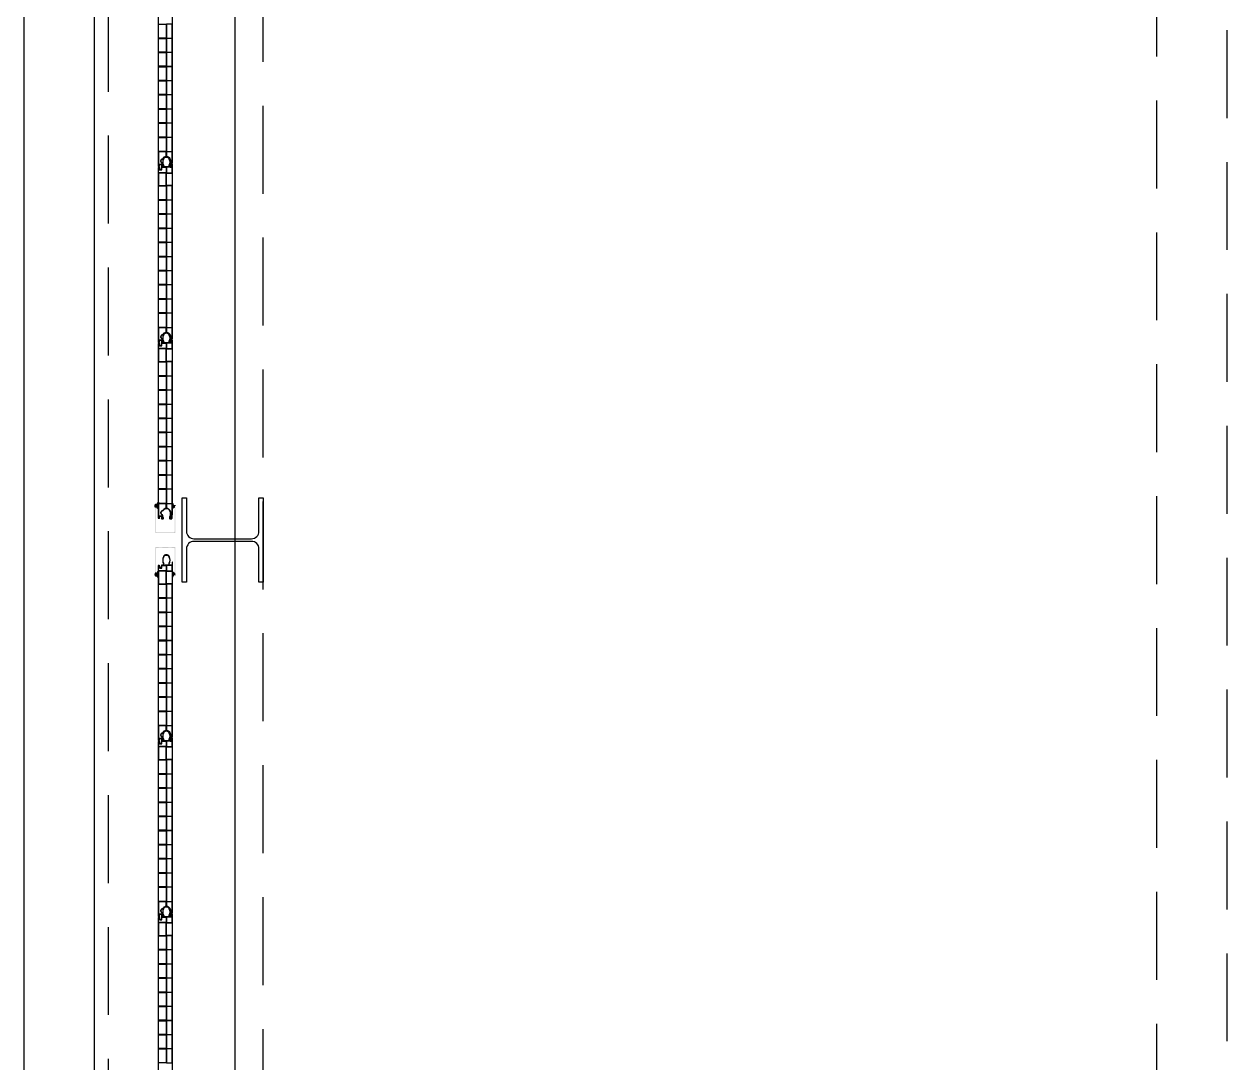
# Model space of a CAD drawing. Header units: millimetres. Extents: x -10134 to 185601, y -10232 to 93662.
# Drawn here: x 29584 to 33005, y 41524 to 44478 of the extents above; entities that cross this region are included whole.
import ezdxf

# ---------------------------------------------------------------- set-up
doc = ezdxf.new("R2010")
doc.units = ezdxf.units.MM
doc.header["$LTSCALE"] = 100
doc.linetypes.add('B0403', pattern=[3.75, 2.5, -1.25])
for name, color, linetype in [('A--L21', 8, 'Continuous'), ('A--L28', 8, 'Continuous'), ('A--L32', 8, 'Continuous'), ('AL$7A---_STRAMIEN', 1, 'Continuous')]:
    doc.layers.add(name, color=color, linetype=linetype)
pattern_1 = [(135, (30079.8289, 42792.54143), (0.3535534, 0.3535534), []), (45, (30079.8289, 42792.54143), (1.0606602, 0.3535534), [1.25, -0.75])]
pattern_2 = [(225, (30079.8289, 43228.6992), (0.3535534, -0.3535534), []), (315, (30079.8289, 43228.6992), (1.0606602, -0.3535534), [1.25, -0.75])]

msp = doc.modelspace()

# ---------------------------------------------------------------- hatches: boundary and pattern name
at = {"layer": 'A--L21'}
h = msp.add_hatch(dxfattribs=at)
h.set_pattern_fill('ANSI38', color=256, scale=4, angle=-180, style=0)
h.set_pattern_definition(pattern_2)
edge = h.paths.add_edge_path()
edge.add_arc((29963.9, 43111.7), 0.8, 78.2772, 180)
edge.add_line((29963.1, 43111.7), (29963.1, 43107.3))
edge.add_arc((29964.1, 43107.3), 1, 180, 238.7681)
edge.add_line((29963.6, 43106.4), (29964.7, 43101.8))
edge.add_arc((29964.1, 43099.9), 2, 0, 72.3036, ccw=False)
edge.add_arc((29965.6, 43099.9), 0.52, 184.1854, 357.8283, ccw=False)
edge.add_arc((29963.8, 43099.4), 1.37, 19.6033, 84.6041)
edge.add_arc((29972.6, 43108.7), 11.8, 179.5092, 222.3604, ccw=False)
edge.add_arc((29961, 43108.9), 0.202, 36.3393, 193.6675, ccw=False)
edge.add_line((29961.2, 43109), (29961.3, 43108.8))
edge.add_arc((29961.4, 43108.9), 0.2, 218.6428, 360)
edge.add_line((29961.6, 43108.9), (29961.6, 43110.7))
edge.add_arc((29961.4, 43110.7), 0.2, 360, 450)
edge.add_line((29961.4, 43110.9), (29959.7, 43110.9))
edge.add_arc((29959.5, 43109.8), 1.09, 80.8319, 201.3735)
edge.add_arc((29949.4, 43106.6), 9.57, -11.3116, 16.7707, ccw=False)
edge.add_arc((29958.5, 43104.8), 0.3, 270, 342.8423, ccw=False)
edge.add_line((29958.5, 43104.5), (29957.6, 43104.5))
edge.add_arc((29957.6, 43104.9), 0.4, 189.1527, 272.2165, ccw=False)
edge.add_line((29957.2, 43104.9), (29957, 43110.6))
edge.add_arc((29959, 43110.6), 2, 98.5926, 180.0148, ccw=False)
edge.add_line((29958.7, 43112.6), (29961.9, 43112.7))
edge.add_arc((29961.9, 43114.7), 2, 270.5128, 308.5841)
edge.add_line((29963.1, 43113.2), (29965.5, 43118.5))
edge.add_arc((29965.8, 43118.2), 0.4, -52.9707, 132.2959, ccw=False)
edge.add_line((29966, 43117.9), (29964.1, 43112.4))
h = msp.add_hatch(dxfattribs=at)
h.set_pattern_fill('ANSI33', color=256, scale=4, angle=-180, style=0)
h.set_pattern_definition([(225, (30079.8289, 43228.6992), (0.7071068, -0.7071068), []), (225, (30079.1218, 43228.6992), (0.7071068, -0.7071068), [0.5, -0.25])])
edge = h.paths.add_edge_path()
edge.add_arc((29977.1, 43030.8), 0.2, 224.9987, 270)
edge.add_line((29977.1, 43030.6), (29985.1, 43030.6))
edge.add_arc((29985.1, 43030.8), 0.2, 270, 314.9995)
edge.add_line((29985.3, 43030.7), (29985.4, 43030.8))
edge.add_arc((29985.5, 43030.6), 0.2, 45.0005, 134.9995, ccw=False)
edge.add_line((29985.7, 43030.8), (29985.8, 43030.7))
edge.add_arc((29985.9, 43030.8), 0.2, 225.0005, 270)
edge.add_line((29985.9, 43030.6), (29993.9, 43030.6))
edge.add_arc((29993.9, 43030.8), 0.2, 270, 315.0013)
edge.add_line((29994.1, 43030.7), (29994.5, 43031.1))
edge.add_arc((29994.6, 43030.9), 0.2, 90, 135.0013, ccw=False)
edge.add_line((29994.6, 43031.1), (30003.4, 43031.1))
edge.add_arc((30003.4, 43030.9), 0.2, 45.0005, 90, ccw=False)
edge.add_line((30003.6, 43031.1), (30004, 43030.7))
edge.add_arc((30004.1, 43030.8), 0.2, 225.0005, 270)
edge.add_line((30004.1, 43030.6), (30013.8, 43030.6))
edge.add_arc((30013.8, 43030.8), 0.2, 270, 360)
edge.add_line((30014, 43030.8), (30014, 43110.4))
edge.add_arc((30013.8, 43110.4), 0.2, 0, 90)
edge.add_line((30013.8, 43110.6), (30009.5, 43110.6))
edge.add_arc((30009.5, 43110.4), 0.2, 90, 180)
edge.add_line((30009.3, 43110.4), (30009.3, 43107.8))
edge.add_arc((30009.5, 43107.8), 0.2, 180, 270)
edge.add_line((30009.5, 43107.6), (30010.1, 43107.6))
edge.add_arc((30010.1, 43107.8), 0.2, 270, 360)
edge.add_line((30010.3, 43107.8), (30010.3, 43108.9))
edge.add_arc((30010.5, 43108.9), 0.2, 90, 180, ccw=False)
edge.add_line((30010.5, 43109.1), (30012.3, 43109.1))
edge.add_arc((30012.3, 43108.9), 0.2, 0, 90, ccw=False)
edge.add_line((30012.5, 43108.9), (30012.5, 43103.8))
edge.add_arc((30012.3, 43103.8), 0.2, -90, 0, ccw=False)
edge.add_line((30012.3, 43103.6), (30010.5, 43103.6))
edge.add_arc((30010.5, 43103.8), 0.2, 180, 270, ccw=False)
edge.add_line((30010.3, 43103.8), (30010.3, 43104.9))
edge.add_arc((30010.1, 43104.9), 0.2, 0, 90)
edge.add_line((30010.1, 43105.1), (30009.5, 43105.1))
edge.add_arc((30009.5, 43104.9), 0.2, 90, 180)
edge.add_line((30009.3, 43104.9), (30009.3, 43100.8))
edge.add_arc((30009.5, 43100.8), 0.2, 180, 270)
edge.add_line((30009.5, 43100.6), (30010.1, 43100.6))
edge.add_arc((30010.1, 43100.8), 0.2, 270, 360)
edge.add_line((30010.3, 43100.8), (30010.3, 43101.9))
edge.add_arc((30010.5, 43101.9), 0.2, 90, 180, ccw=False)
edge.add_line((30010.5, 43102.1), (30011.8, 43102.1))
edge.add_arc((30011.8, 43101.9), 0.2, 0, 90, ccw=False)
edge.add_line((30012, 43101.9), (30012, 43034.5))
edge.add_arc((30011.8, 43034.5), 0.2, -45.0004, 0, ccw=False)
edge.add_line((30012, 43034.4), (30010.3, 43032.7))
edge.add_arc((30010.1, 43032.8), 0.2, 270, 314.9996, ccw=False)
edge.add_line((30010.1, 43032.6), (29960.9, 43032.6))
edge.add_arc((29960.9, 43032.8), 0.2, 225, 270, ccw=False)
edge.add_line((29960.8, 43032.7), (29959.1, 43034.4))
edge.add_arc((29959.2, 43034.5), 0.2, 180, 225, ccw=False)
edge.add_line((29959, 43034.5), (29959, 43101.9))
edge.add_arc((29959.2, 43101.9), 0.2, 90, 180, ccw=False)
edge.add_line((29959.2, 43102.1), (29960.3, 43102.1))
edge.add_arc((29960.3, 43101.9), 0.2, 0, 90, ccw=False)
edge.add_line((29960.5, 43101.9), (29960.5, 43100.8))
edge.add_arc((29960.7, 43100.8), 0.2, 180, 270)
edge.add_line((29960.7, 43100.6), (29961.3, 43100.6))
edge.add_arc((29961.3, 43100.8), 0.2, 270, 360)
edge.add_line((29961.5, 43100.8), (29961.5, 43103.4))
edge.add_arc((29961.3, 43103.4), 0.2, 360, 450)
edge.add_line((29961.3, 43103.6), (29960.7, 43103.6))
edge.add_arc((29960.7, 43103.8), 0.2, 180, 270, ccw=False)
edge.add_line((29960.5, 43103.8), (29960.5, 43109.4))
edge.add_arc((29960.7, 43109.4), 0.2, 39.4134, 179.9932, ccw=False)
edge.add_line((29960.9, 43109.5), (29961.2, 43109.2))
edge.add_arc((29961.3, 43109.3), 0.2, 219.4189, 359.9988)
edge.add_line((29961.5, 43109.3), (29961.5, 43110.4))
edge.add_arc((29961.3, 43110.4), 0.2, 360, 450)
edge.add_line((29961.3, 43110.6), (29959.2, 43110.6))
edge.add_arc((29959.2, 43110.4), 0.2, 90, 180)
edge.add_line((29959, 43110.4), (29959, 43103.8))
edge.add_arc((29958.8, 43103.8), 0.2, -90, 0, ccw=False)
edge.add_line((29958.8, 43103.6), (29957.2, 43103.6))
edge.add_arc((29957.2, 43103.4), 0.2, 90, 180)
edge.add_line((29957, 43103.4), (29957, 43030.8))
edge.add_arc((29957.2, 43030.8), 0.2, 180, 270)
edge.add_line((29957.2, 43030.6), (29966.9, 43030.6))
edge.add_arc((29966.9, 43030.8), 0.2, 270, 314.9997)
edge.add_line((29967.1, 43030.7), (29967.5, 43031.1))
edge.add_arc((29967.6, 43030.9), 0.2, 90, 134.9997, ccw=False)
edge.add_line((29967.6, 43031.1), (29976.4, 43031.1))
edge.add_arc((29976.4, 43030.9), 0.2, 44.9987, 90, ccw=False)
edge.add_line((29976.6, 43031.1), (29977, 43030.7))
h = msp.add_hatch(dxfattribs=at)
h.set_pattern_fill('ANSI38', color=256, scale=4, angle=-180, style=0)
h.set_pattern_definition(pattern_2)
edge = h.paths.add_edge_path(flags=16)
edge.add_line((30009.6, 43105.8), (30010.8, 43105.8))
edge.add_arc((30010.8, 43106.4), 0.6, 270, 450)
edge.add_line((30010.8, 43107), (30009.6, 43107))
edge.add_arc((30009.6, 43106.4), 0.6, 90, 270)
edge = h.paths.add_edge_path()
edge.add_arc((30006.5, 43102.9), 0.2, 127.3189, 242.7921)
edge.add_line((30006.4, 43102.7), (30007.5, 43102.1))
edge.add_line((30007.5, 43102.1), (30009.3, 43102.1))
edge.add_line((30009.3, 43102.1), (30009.3, 43104.5))
edge.add_arc((30009.3, 43104.8), 0.3, 90, 270, ccw=False)
edge.add_line((30009.3, 43105.1), (30010.8, 43105.1))
edge.add_arc((30010.8, 43104.9), 0.2, 31.4642, 90, ccw=False)
edge.add_line((30010.9, 43105), (30011, 43104.6))
edge.add_arc((30011.2, 43104.7), 0.2, 201.5835, 321.0916)
edge.add_line((30011.4, 43104.6), (30012, 43105.8))
edge.add_arc((30011.2, 43106.4), 1, 322.1616, 360)
edge.add_arc((30011.2, 43106.4), 1, 360, 397.8384)
edge.add_line((30012, 43107), (30011.4, 43108.1))
edge.add_arc((30011.2, 43108), 0.2, 38.9084, 158.4165)
edge.add_line((30011, 43108.1), (30010.9, 43107.7))
edge.add_arc((30010.8, 43107.8), 0.2, 270, 328.5358, ccw=False)
edge.add_line((30010.8, 43107.6), (30009.3, 43107.6))
edge.add_arc((30009.3, 43107.9), 0.3, 90, 270, ccw=False)
edge.add_line((30009.3, 43108.2), (30009.3, 43110.4))
edge.add_line((30009.3, 43110.4), (30006.6, 43115.6))
edge.add_arc((30006.4, 43115.2), 0.4, 54.1972, 228.9369)
edge.add_line((30006.1, 43114.9), (30006.8, 43110.3))
edge.add_arc((30005.9, 43109.3), 1.4, -47.8227, 46.3742, ccw=False)
edge.add_line((30006.8, 43108.2), (30006, 43107.3))
edge.add_arc((30006.2, 43107.1), 0.3, 135.9726, 293.0149)
edge.add_line((30006.4, 43106.8), (30007.1, 43107.6))
edge.add_arc((30007.3, 43107.4), 0.2, 0, 130.9955, ccw=False)
edge.add_line((30007.5, 43107.4), (30007.5, 43106.2))
edge.add_arc((30007.3, 43106.2), 0.2, -57.3588, 0, ccw=False)
edge.add_line((30007.4, 43106), (30006.4, 43105.3))
edge.add_arc((30006.5, 43105.1), 0.2, 126.2403, 233.0537)
edge.add_line((30006.4, 43105), (30007.4, 43104.2))
edge.add_arc((30007.3, 43104), 0.2, -66.8939, 66.8939, ccw=False)
edge.add_line((30007.4, 43103.8), (30006.4, 43103.1))
h = msp.add_hatch(dxfattribs=at)
h.set_pattern_fill('ANSI33', color=256, scale=4, angle=-90, style=0)
h.set_pattern_definition([(135, (30079.8289, 42792.5414), (0.7071068, 0.7071068), []), (135, (30079.1218, 42792.5414), (0.7071068, 0.7071068), [0.5, -0.25])])
edge = h.paths.add_edge_path()
edge.add_arc((29977.1, 42990.4), 0.2, 90, 135.0013, ccw=False)
edge.add_line((29977.1, 42990.6), (29985.1, 42990.6))
edge.add_arc((29985.1, 42990.4), 0.2, 45.0005, 90, ccw=False)
edge.add_line((29985.3, 42990.6), (29985.4, 42990.5))
edge.add_arc((29985.5, 42990.6), 0.2, 225.0005, 314.9995)
edge.add_line((29985.7, 42990.5), (29985.8, 42990.6))
edge.add_arc((29985.9, 42990.4), 0.2, 90, 134.9995, ccw=False)
edge.add_line((29985.9, 42990.6), (29993.9, 42990.6))
edge.add_arc((29993.9, 42990.4), 0.2, 44.9987, 90, ccw=False)
edge.add_line((29994.1, 42990.6), (29994.5, 42990.2))
edge.add_arc((29994.6, 42990.3), 0.2, 224.9987, 270)
edge.add_line((29994.6, 42990.1), (30003.4, 42990.1))
edge.add_arc((30003.4, 42990.3), 0.2, 270, 314.9995)
edge.add_line((30003.6, 42990.2), (30004, 42990.6))
edge.add_arc((30004.1, 42990.4), 0.2, 90, 134.9995, ccw=False)
edge.add_line((30004.1, 42990.6), (30013.8, 42990.6))
edge.add_arc((30013.8, 42990.4), 0.2, 0, 90, ccw=False)
edge.add_line((30014, 42990.4), (30014, 42910.8))
edge.add_arc((30013.8, 42910.8), 0.2, -90, 0, ccw=False)
edge.add_line((30013.8, 42910.6), (30009.5, 42910.6))
edge.add_arc((30009.5, 42910.8), 0.2, 180, 270, ccw=False)
edge.add_line((30009.3, 42910.8), (30009.3, 42913.4))
edge.add_arc((30009.5, 42913.4), 0.2, 90, 180, ccw=False)
edge.add_line((30009.5, 42913.6), (30010.1, 42913.6))
edge.add_arc((30010.1, 42913.4), 0.2, 0, 90, ccw=False)
edge.add_line((30010.3, 42913.4), (30010.3, 42912.3))
edge.add_arc((30010.5, 42912.3), 0.2, 180, 270)
edge.add_line((30010.5, 42912.1), (30012.3, 42912.1))
edge.add_arc((30012.3, 42912.3), 0.2, 270, 360)
edge.add_line((30012.5, 42912.3), (30012.5, 42917.4))
edge.add_arc((30012.3, 42917.4), 0.2, 0, 90)
edge.add_line((30012.3, 42917.6), (30010.5, 42917.6))
edge.add_arc((30010.5, 42917.4), 0.2, 90, 180)
edge.add_line((30010.3, 42917.4), (30010.3, 42916.3))
edge.add_arc((30010.1, 42916.3), 0.2, -90, 0, ccw=False)
edge.add_line((30010.1, 42916.1), (30009.5, 42916.1))
edge.add_arc((30009.5, 42916.3), 0.2, 180, 270, ccw=False)
edge.add_line((30009.3, 42916.3), (30009.3, 42920.4))
edge.add_arc((30009.5, 42920.4), 0.2, 90, 180, ccw=False)
edge.add_line((30009.5, 42920.6), (30010.1, 42920.6))
edge.add_arc((30010.1, 42920.4), 0.2, 0, 90, ccw=False)
edge.add_line((30010.3, 42920.4), (30010.3, 42919.3))
edge.add_arc((30010.5, 42919.3), 0.2, 180, 270)
edge.add_line((30010.5, 42919.1), (30011.8, 42919.1))
edge.add_arc((30011.8, 42919.3), 0.2, 270, 360)
edge.add_line((30012, 42919.3), (30012, 42986.7))
edge.add_arc((30011.8, 42986.7), 0.2, 0, 45.0004)
edge.add_line((30012, 42986.9), (30010.3, 42988.6))
edge.add_arc((30010.1, 42988.4), 0.2, 45.0004, 90)
edge.add_line((30010.1, 42988.6), (29960.9, 42988.6))
edge.add_arc((29960.9, 42988.4), 0.2, 90, 135)
edge.add_line((29960.8, 42988.6), (29959.1, 42986.9))
edge.add_arc((29959.2, 42986.7), 0.2, 135, 180)
edge.add_line((29959, 42986.7), (29959, 42919.3))
edge.add_arc((29959.2, 42919.3), 0.2, 180, 270)
edge.add_line((29959.2, 42919.1), (29960.3, 42919.1))
edge.add_arc((29960.3, 42919.3), 0.2, 270, 360)
edge.add_line((29960.5, 42919.3), (29960.5, 42920.4))
edge.add_arc((29960.7, 42920.4), 0.2, 90, 180, ccw=False)
edge.add_line((29960.7, 42920.6), (29961.3, 42920.6))
edge.add_arc((29961.3, 42920.4), 0.2, 0, 90, ccw=False)
edge.add_line((29961.5, 42920.4), (29961.5, 42917.8))
edge.add_arc((29961.3, 42917.8), 0.2, -90, 0, ccw=False)
edge.add_line((29961.3, 42917.6), (29960.7, 42917.6))
edge.add_arc((29960.7, 42917.4), 0.2, 90, 180)
edge.add_line((29960.5, 42917.4), (29960.5, 42911.8))
edge.add_arc((29960.7, 42911.8), 0.2, 180.0068, 320.5866)
edge.add_line((29960.9, 42911.7), (29961.2, 42912))
edge.add_arc((29961.3, 42911.9), 0.2, 0.0012, 140.5811, ccw=False)
edge.add_line((29961.5, 42911.9), (29961.5, 42910.8))
edge.add_arc((29961.3, 42910.8), 0.2, -90, 0, ccw=False)
edge.add_line((29961.3, 42910.6), (29959.2, 42910.6))
edge.add_arc((29959.2, 42910.8), 0.2, 180, 270, ccw=False)
edge.add_line((29959, 42910.8), (29959, 42917.4))
edge.add_arc((29958.8, 42917.4), 0.2, 0, 90)
edge.add_line((29958.8, 42917.6), (29957.2, 42917.6))
edge.add_arc((29957.2, 42917.8), 0.2, 180, 270, ccw=False)
edge.add_line((29957, 42917.8), (29957, 42990.4))
edge.add_arc((29957.2, 42990.4), 0.2, 90, 180, ccw=False)
edge.add_line((29957.2, 42990.6), (29966.9, 42990.6))
edge.add_arc((29966.9, 42990.4), 0.2, 45.0003, 90, ccw=False)
edge.add_line((29967.1, 42990.6), (29967.5, 42990.2))
edge.add_arc((29967.6, 42990.3), 0.2, 225.0003, 270)
edge.add_line((29967.6, 42990.1), (29976.4, 42990.1))
edge.add_arc((29976.4, 42990.3), 0.2, 270, 315.0013)
edge.add_line((29976.6, 42990.2), (29977, 42990.6))
h = msp.add_hatch(dxfattribs=at)
h.set_pattern_fill('ANSI38', color=256, scale=4, angle=-90, style=0)
h.set_pattern_definition(pattern_1)
edge = h.paths.add_edge_path()
edge.add_arc((29963.9, 42909.6), 0.8, 180, 281.7228, ccw=False)
edge.add_line((29963.1, 42909.6), (29963.1, 42914))
edge.add_arc((29964.1, 42914), 1, 121.2319, 180, ccw=False)
edge.add_line((29963.6, 42914.8), (29964.7, 42919.5))
edge.add_arc((29964.1, 42921.4), 2, 287.6964, 360)
edge.add_arc((29965.6, 42921.4), 0.52, 2.1717, 175.8146)
edge.add_arc((29963.8, 42921.9), 1.37, 275.3959, 340.3967, ccw=False)
edge.add_arc((29972.6, 42912.5), 11.8, 137.6396, 180.4908)
edge.add_arc((29961, 42912.4), 0.202, 166.3325, 323.6607)
edge.add_line((29961.2, 42912.2), (29961.3, 42912.4))
edge.add_arc((29961.4, 42912.3), 0.2, 0, 141.3572, ccw=False)
edge.add_line((29961.6, 42912.3), (29961.6, 42910.6))
edge.add_arc((29961.4, 42910.6), 0.2, -90, 0, ccw=False)
edge.add_line((29961.4, 42910.4), (29959.7, 42910.4))
edge.add_arc((29959.5, 42911.4), 1.09, 158.6265, 279.1681, ccw=False)
edge.add_arc((29949.4, 42914.6), 9.57, 343.2293, 371.3116)
edge.add_arc((29958.5, 42916.4), 0.3, 17.1577, 90)
edge.add_line((29958.5, 42916.7), (29957.6, 42916.7))
edge.add_arc((29957.6, 42916.3), 0.4, 87.7835, 170.8473)
edge.add_line((29957.2, 42916.4), (29957, 42910.6))
edge.add_arc((29959, 42910.6), 2, 179.9852, 261.4074)
edge.add_line((29958.7, 42908.7), (29961.9, 42908.5))
edge.add_arc((29961.9, 42906.5), 2, 51.4159, 89.4872, ccw=False)
edge.add_line((29963.1, 42908.1), (29965.5, 42902.7))
edge.add_arc((29965.8, 42903), 0.4, 227.7041, 412.9707)
edge.add_line((29966, 42903.3), (29964.1, 42908.8))
h = msp.add_hatch(dxfattribs=at)
h.set_pattern_fill('ANSI38', color=256, scale=4, angle=-90, style=0)
h.set_pattern_definition(pattern_1)
edge = h.paths.add_edge_path(flags=16)
edge.add_line((30009.6, 42915.5), (30010.8, 42915.5))
edge.add_arc((30010.8, 42914.9), 0.6, -90, 90, ccw=False)
edge.add_line((30010.8, 42914.3), (30009.6, 42914.3))
edge.add_arc((30009.6, 42914.9), 0.6, 90, 270, ccw=False)
edge = h.paths.add_edge_path()
edge.add_arc((30006.5, 42918.3), 0.2, 117.2079, 232.6811, ccw=False)
edge.add_line((30006.4, 42918.5), (30007.5, 42919.1))
edge.add_line((30007.5, 42919.1), (30009.3, 42919.1))
edge.add_line((30009.3, 42919.1), (30009.3, 42916.7))
edge.add_arc((30009.3, 42916.4), 0.3, 90, 270)
edge.add_line((30009.3, 42916.1), (30010.8, 42916.1))
edge.add_arc((30010.8, 42916.3), 0.2, 270, 328.5358)
edge.add_line((30010.9, 42916.2), (30011, 42916.6))
edge.add_arc((30011.2, 42916.5), 0.2, 38.9084, 158.4165, ccw=False)
edge.add_line((30011.4, 42916.6), (30012, 42915.5))
edge.add_arc((30011.2, 42914.9), 1, 0, 37.8384, ccw=False)
edge.add_arc((30011.2, 42914.9), 1, -37.8384, 0, ccw=False)
edge.add_line((30012, 42914.3), (30011.4, 42913.1))
edge.add_arc((30011.2, 42913.2), 0.2, 201.5835, 321.0916, ccw=False)
edge.add_line((30011, 42913.1), (30010.9, 42913.5))
edge.add_arc((30010.8, 42913.4), 0.2, 31.4642, 90)
edge.add_line((30010.8, 42913.6), (30009.3, 42913.6))
edge.add_arc((30009.3, 42913.3), 0.3, 90, 270)
edge.add_line((30009.3, 42913), (30009.3, 42910.8))
edge.add_line((30009.3, 42910.8), (30006.6, 42905.7))
edge.add_arc((30006.4, 42906), 0.4, 131.0631, 305.8028, ccw=False)
edge.add_line((30006.1, 42906.3), (30006.8, 42911))
edge.add_arc((30005.9, 42912), 1.4, 313.6258, 407.8227)
edge.add_line((30006.8, 42913), (30006, 42914))
edge.add_arc((30006.2, 42914.2), 0.3, 66.9851, 224.0274, ccw=False)
edge.add_line((30006.4, 42914.5), (30007.1, 42913.7))
edge.add_arc((30007.3, 42913.8), 0.2, 229.0045, 360)
edge.add_line((30007.5, 42913.8), (30007.5, 42915))
edge.add_arc((30007.3, 42915), 0.2, 360, 417.3588)
edge.add_line((30007.4, 42915.2), (30006.4, 42916))
edge.add_arc((30006.5, 42916.1), 0.2, 126.9463, 233.7597, ccw=False)
edge.add_line((30006.4, 42916.3), (30007.4, 42917))
edge.add_arc((30007.3, 42917.2), 0.2, 293.1061, 426.8939)
edge.add_line((30007.4, 42917.4), (30006.4, 42918.2))

# ---------------------------------------------------------------- linework, layer by layer
at = {"layer": 'A--L21', "linetype": 'B0403'}
for p, q in [((29824, 17660.6), (29824, 88370.6)), ((30264, 18120.6), (30264, 45510.6))]:
    msp.add_line(p, q, dxfattribs=at)
at = {"layer": 'A--L21'}
for p, q in [((29784, 27810.6), (29784, 78210.6)), ((29584, 28010.6), (29584, 78010.6)), ((30014, 43110.3), (30014, 43109.1)), ((30014, 42910.9), (30014, 42912.1))]:
    msp.add_line(p, q, dxfattribs=at)
for points in [[(29977.7, 44082.7, -0.786352), (29979.8, 44094.6, 0.289246), (29980, 44094.7, -0.649582), (29997.3, 44095.5, -0.228645), (29997.8, 44075.9, 0.241202), (29998, 44072.3, 0.267949), (29999.7, 44071.3), (30003.2, 44071.3, 0.414214), (30004.8, 44072.8), (30004.8, 44082.5), (30006, 44082.5), (30006, 44579.7)], [(29965.3, 44570), (29965.3, 44072.8), (29968.2, 44072.8, 0.615588), (29969.5, 44075.2, -0.001528), (29968.6, 44076.4, -0.603288), (29969.6, 44078.7), (29974.7, 44078.7, -0.414214), (29974.9, 44078.5), (29974.9, 44071.5, 0.414214), (29975.1, 44071.3), (29978.9, 44071.3, 0.230022), (29980.3, 44072.1, 0.182419), (29980.4, 44073.4, -0.086574), (29977.9, 44082.6)], [(29977.7, 43582.7, -0.786352), (29979.8, 43594.6, 0.289246), (29980, 43594.7, -0.649582), (29997.3, 43595.5, -0.228645), (29997.8, 43575.9, 0.241202), (29998, 43572.3, 0.267949), (29999.7, 43571.3), (30003.2, 43571.3, 0.414214), (30004.8, 43572.8), (30004.8, 43582.5), (30006, 43582.5), (30006, 44079.7), (30005, 44079.7), (30005, 44071.6), (29998.7, 44071.6, -0.614899), (29996.9, 44075.1, 0.235201), (29997.2, 44095.4, 0.299118), (29988.8, 44100.8, 0.299118), (29980.5, 44095.4, 0.235201), (29980.7, 44075.1, -0.614899), (29978.9, 44071.6), (29974.9, 44071.6), (29974.9, 44064.2), (29969.7, 44064.2, -0.538226), (29968.4, 44066.3, -0.051879), (29969.6, 44067.5, 0.668905), (29968.4, 44070), (29965.3, 44070), (29965.3, 43572.8), (29968.2, 43572.8, 0.615588), (29969.5, 43575.2, -0.001528), (29968.6, 43576.4, -0.603288), (29969.6, 43578.7), (29974.7, 43578.7, -0.414214), (29974.9, 43578.5), (29974.9, 43571.5, 0.414214), (29975.1, 43571.3), (29978.9, 43571.3, 0.230022), (29980.3, 43572.1, 0.182419), (29980.4, 43573.4, -0.086574), (29977.9, 43582.6)], [(29981.5, 44095, -0.299118), (29988.8, 44099.8, -0.299118), (29996.2, 44095, -0.232962), (29996.1, 44075.7, 0.291468), (29995.9, 44072.2, -0.569521), (29995.5, 44071.6), (29982.2, 44071.6, -0.569521), (29981.8, 44072.2, 0.280699), (29981.6, 44075.6, -0.235201), (29981.4, 44094.9, -0.235201)], [(29998.2, 44095.9, -0.228645), (29998.8, 44075.5, 0.106177), (29998.5, 44074.3, 0.414214), (30000.4, 44072.3), (30002.2, 44072.3, 0.414214), (30003.8, 44073.9), (30003.8, 44083.5), (30005, 44083.5), (30005, 44088.6), (30005, 44114.3), (29989, 44114.3), (29989, 44101.8, -0.279737), (29998.2, 44095.9)], [(29977.7, 43082.5, -0.786352), (29979.8, 43094.4, 0.289246), (29980, 43094.5, -0.649582), (29997.3, 43095.2, -0.228645), (29997.8, 43075.6, 0.241202), (29998, 43072, 0.267949), (29999.7, 43071.1), (30003.2, 43071.1, 0.414214), (30004.8, 43072.6), (30004.8, 43082.3), (30006, 43082.3), (30006, 43579.5), (30005, 43579.5), (30005, 43571.3), (29998.7, 43571.3, -0.614899), (29996.9, 43574.9, 0.235201), (29997.2, 43595.1, 0.299118), (29988.8, 43600.6, 0.299118), (29980.5, 43595.1, 0.235201), (29980.7, 43574.9, -0.614899), (29978.9, 43571.3), (29974.9, 43571.3), (29974.9, 43563.9), (29969.7, 43563.9, -0.538226), (29968.4, 43566.1, -0.051879), (29969.6, 43567.3, 0.668905), (29968.4, 43569.8), (29965.3, 43569.8), (29965.3, 43072.6), (29968.2, 43072.6, 0.615588), (29969.5, 43075, -0.001528), (29968.6, 43076.1, -0.603288), (29969.6, 43078.4), (29974.7, 43078.4, -0.414214), (29974.9, 43078.2), (29974.9, 43071.3, 0.414214), (29975.1, 43071.1), (29978.9, 43071.1, 0.230022), (29980.3, 43071.8, 0.182419), (29980.4, 43073.2, -0.086574), (29977.9, 43082.3)], [(29981.5, 43594.7, -0.299118), (29988.8, 43599.6, -0.299118), (29996.2, 43594.7, -0.232962), (29996.1, 43575.5, 0.291468), (29995.9, 43572, -0.569521), (29995.5, 43571.3), (29982.2, 43571.3, -0.569521), (29981.8, 43572, 0.280699), (29981.6, 43575.3, -0.235201), (29981.4, 43594.7, -0.235201)], [(29998.2, 43595.9, -0.228645), (29998.8, 43575.5, 0.106177), (29998.5, 43574.3, 0.414214), (30000.4, 43572.3), (30002.2, 43572.3, 0.414214), (30003.8, 43573.9), (30003.8, 43583.5), (30005, 43583.5), (30005, 43588.6), (30005, 43614.3), (29989, 43614.3), (29989, 43601.8, -0.279737), (29998.2, 43595.9)], [(29998.2, 43095.7, -0.228645), (29998.8, 43075.2, 0.106177), (29998.5, 43074, 0.414214), (30000.4, 43072.1), (30002.2, 43072.1, 0.414214), (30003.8, 43073.6), (30003.8, 43083.3), (30005, 43083.3), (30005, 43088.4), (30005, 43114), (29989, 43114), (29989, 43101.5, -0.279737), (29998.2, 43095.7)], [(29977.7, 42450.8, -0.786352), (29979.8, 42462.7, 0.289246), (29980, 42462.8, -0.649582), (29997.3, 42463.6, -0.228645), (29997.8, 42444, 0.241202), (29998, 42440.4, 0.267949), (29999.7, 42439.4), (30003.2, 42439.4, 0.414214), (30004.8, 42440.9), (30004.8, 42450.6), (30006, 42450.6), (30006, 42947.8), (30005, 42947.8), (30005, 42939.7), (29998.7, 42939.7, -0.614899), (29996.9, 42943.2, 0.235201), (29997.2, 42963.5, 0.299118), (29988.8, 42968.9, 0.299118), (29980.5, 42963.5, 0.235201), (29980.7, 42943.2, -0.614899), (29978.9, 42939.7), (29974.9, 42939.7), (29974.9, 42932.3), (29969.7, 42932.3, -0.538226), (29968.4, 42934.4, -0.051879), (29969.6, 42935.6, 0.668905), (29968.4, 42938.1), (29965.3, 42938.1), (29965.3, 42440.9), (29968.2, 42440.9, 0.615588), (29969.5, 42443.3, -0.001528), (29968.6, 42444.5, -0.603288), (29969.6, 42446.8), (29974.7, 42446.8, -0.414214), (29974.9, 42446.6), (29974.9, 42439.6, 0.414214), (29975.1, 42439.4), (29978.9, 42439.4, 0.230022), (29980.3, 42440.2, 0.182419), (29980.4, 42441.5, -0.086574), (29977.9, 42450.7)], [(29981.5, 42963.1, -0.299118), (29988.8, 42967.9, -0.299118), (29996.2, 42963.1, -0.232962), (29996.1, 42943.8, 0.291468), (29995.9, 42940.3, -0.569521), (29995.5, 42939.7), (29982.2, 42939.7, -0.569521), (29981.8, 42940.3, 0.280699), (29981.6, 42943.7, -0.235201), (29981.4, 42963, -0.235201)], [(29977.7, 41950.8, -0.786352), (29979.8, 41962.7, 0.289246), (29980, 41962.8, -0.649582), (29997.3, 41963.6, -0.228645), (29997.8, 41944, 0.241202), (29998, 41940.4, 0.267949), (29999.7, 41939.4), (30003.2, 41939.4, 0.414214), (30004.8, 41940.9), (30004.8, 41950.6), (30006, 41950.6), (30006, 42447.8), (30005, 42447.8), (30005, 42439.7), (29998.7, 42439.7, -0.614899), (29996.9, 42443.2, 0.235201), (29997.2, 42463.5, 0.299118), (29988.8, 42468.9, 0.299118), (29980.5, 42463.5, 0.235201), (29980.7, 42443.2, -0.614899), (29978.9, 42439.7), (29974.9, 42439.7), (29974.9, 42432.3), (29969.7, 42432.3, -0.538226), (29968.4, 42434.4, -0.051879), (29969.6, 42435.6, 0.668905), (29968.4, 42438.1), (29965.3, 42438.1), (29965.3, 41940.9), (29968.2, 41940.9, 0.615588), (29969.5, 41943.3, -0.001528), (29968.6, 41944.5, -0.603288), (29969.6, 41946.8), (29974.7, 41946.8, -0.414214), (29974.9, 41946.6), (29974.9, 41939.6, 0.414214), (29975.1, 41939.4), (29978.9, 41939.4, 0.230022), (29980.3, 41940.2, 0.182419), (29980.4, 41941.5, -0.086574), (29977.9, 41950.7)], [(29981.5, 42463.1, -0.299118), (29988.8, 42467.9, -0.299118), (29996.2, 42463.1, -0.232962), (29996.1, 42443.8, 0.291468), (29995.9, 42440.3, -0.569521), (29995.5, 42439.7), (29982.2, 42439.7, -0.569521), (29981.8, 42440.3, 0.280699), (29981.6, 42443.7, -0.235201), (29981.4, 42463, -0.235201)], [(29998.2, 42464, -0.228645), (29998.8, 42443.6, 0.106177), (29998.5, 42442.4, 0.414214), (30000.4, 42440.4), (30002.2, 42440.4, 0.414214), (30003.8, 42442), (30003.8, 42451.6), (30005, 42451.6), (30005, 42456.7), (30005, 42482.4), (29989, 42482.4), (29989, 42469.9, -0.279737), (29998.2, 42464)], [(29998.2, 41964, -0.228645), (29998.8, 41943.6, 0.106177), (29998.5, 41942.4, 0.414214), (30000.4, 41940.4), (30002.2, 41940.4, 0.414214), (30003.8, 41942), (30003.8, 41951.6), (30005, 41951.6), (30005, 41956.7), (30005, 41982.4), (29989, 41982.4), (29989, 41969.9, -0.279737), (29998.2, 41964)], [(30006, 41450.6), (30006, 41947.8), (30005, 41947.8), (30005, 41939.7), (29998.7, 41939.7, -0.614899), (29996.9, 41943.2, 0.235201), (29997.2, 41963.5, 0.299118), (29988.8, 41968.9, 0.299118), (29980.5, 41963.5, 0.235201), (29980.7, 41943.2, -0.614899), (29978.9, 41939.7), (29974.9, 41939.7), (29974.9, 41932.3), (29969.7, 41932.3, -0.538226), (29968.4, 41934.4, -0.051879), (29969.6, 41935.6, 0.668905), (29968.4, 41938.1), (29965.3, 41938.1), (29965.3, 41440.9)], [(29981.5, 41963.1, -0.299118), (29988.8, 41967.9, -0.299118), (29996.2, 41963.1, -0.232962), (29996.1, 41943.8, 0.291468), (29995.9, 41940.3, -0.569521), (29995.5, 41939.7), (29982.2, 41939.7, -0.569521), (29981.8, 41940.3, 0.280699), (29981.6, 41943.7, -0.235201), (29981.4, 41963, -0.235201)]]:
    msp.add_lwpolyline(points, format="xyb", dxfattribs=at)
for points in [[(29988.4, 44438.1), (29966.3, 44438.1), (29966.3, 44477.3), (29988.4, 44477.3)], [(30005, 44477.3), (29989, 44477.3), (29989, 44438.1), (30005, 44438.1)], [(29988.4, 44397.9), (29966.3, 44397.9), (29966.3, 44437.1), (29988.4, 44437.1)], [(30005, 44437.1), (29989, 44437.1), (29989, 44397.9), (30005, 44397.9)], [(29988.4, 44357.7), (29966.3, 44357.7), (29966.3, 44396.9), (29988.4, 44396.9)], [(30005, 44396.9), (29989, 44396.9), (29989, 44357.7), (30005, 44357.7)], [(29988.4, 44317.4), (29966.3, 44317.4), (29966.3, 44356.6), (29988.4, 44356.6)], [(30005, 44356.6), (29989, 44356.6), (29989, 44317.4), (30005, 44317.4)], [(29988.4, 44277.2), (29966.3, 44277.2), (29966.3, 44316.4), (29988.4, 44316.4)], [(30005, 44316.4), (29989, 44316.4), (29989, 44277.2), (30005, 44277.2)], [(29988.4, 44237), (29966.3, 44237), (29966.3, 44276.2), (29988.4, 44276.2)], [(30005, 44276.2), (29989, 44276.2), (29989, 44237), (30005, 44237)], [(29988.4, 44196.8), (29966.3, 44196.8), (29966.3, 44236), (29988.4, 44236)], [(30005, 44236), (29989, 44236), (29989, 44196.8), (30005, 44196.8)], [(29988.4, 44156.5), (29966.3, 44156.5), (29966.3, 44195.7), (29988.4, 44195.7)], [(30005, 44195.7), (29989, 44195.7), (29989, 44156.5), (30005, 44156.5)], [(29988.4, 44115.3), (29966.3, 44115.3), (29966.3, 44155.5), (29988.4, 44155.5)], [(30005, 44155.5), (29989, 44155.5), (29989, 44115.3), (30005, 44115.3)], [(30005, 44070.5), (29989, 44070.5), (29989, 44055.3), (30005, 44055.3)], [(29966.3, 44054.3), (29966.3, 44018.6), (29988.4, 44018.6), (29988.4, 44054.3)], [(30005, 44018.6), (29989, 44018.6), (29989, 44054.3), (30005, 44054.3)], [(29988.4, 43978.3), (29966.3, 43978.3), (29966.3, 44017.5), (29988.4, 44017.5)], [(30005, 44017.5), (29989, 44017.5), (29989, 43978.3), (30005, 43978.3)], [(29988.4, 43938.1), (29966.3, 43938.1), (29966.3, 43977.3), (29988.4, 43977.3)], [(30005, 43977.3), (29989, 43977.3), (29989, 43938.1), (30005, 43938.1)], [(29988.4, 43897.9), (29966.3, 43897.9), (29966.3, 43937.1), (29988.4, 43937.1)], [(30005, 43937.1), (29989, 43937.1), (29989, 43897.9), (30005, 43897.9)], [(29988.4, 43857.7), (29966.3, 43857.7), (29966.3, 43896.9), (29988.4, 43896.9)], [(30005, 43896.9), (29989, 43896.9), (29989, 43857.7), (30005, 43857.7)], [(29988.4, 43817.4), (29966.3, 43817.4), (29966.3, 43856.6), (29988.4, 43856.6)], [(30005, 43856.6), (29989, 43856.6), (29989, 43817.4), (30005, 43817.4)], [(29988.4, 43777.2), (29966.3, 43777.2), (29966.3, 43816.4), (29988.4, 43816.4)], [(30005, 43816.4), (29989, 43816.4), (29989, 43777.2), (30005, 43777.2)], [(29988.4, 43737), (29966.3, 43737), (29966.3, 43776.2), (29988.4, 43776.2)], [(30005, 43776.2), (29989, 43776.2), (29989, 43737), (30005, 43737)], [(29988.4, 43696.8), (29966.3, 43696.8), (29966.3, 43736), (29988.4, 43736)], [(30005, 43736), (29989, 43736), (29989, 43696.8), (30005, 43696.8)], [(29988.4, 43656.5), (29966.3, 43656.5), (29966.3, 43695.7), (29988.4, 43695.7)], [(30005, 43695.7), (29989, 43695.7), (29989, 43656.5), (30005, 43656.5)], [(29988.4, 43615.3), (29966.3, 43615.3), (29966.3, 43655.5), (29988.4, 43655.5)], [(30005, 43655.5), (29989, 43655.5), (29989, 43615.3), (30005, 43615.3)], [(29966.3, 43554), (29966.3, 43518.3), (29988.4, 43518.3), (29988.4, 43554)], [(30005, 43570.3), (29989, 43570.3), (29989, 43555), (30005, 43555)], [(30005, 43518.3), (29989, 43518.3), (29989, 43554), (30005, 43554)], [(29988.4, 43478.1), (29966.3, 43478.1), (29966.3, 43517.3), (29988.4, 43517.3)], [(30005, 43517.3), (29989, 43517.3), (29989, 43478.1), (30005, 43478.1)], [(29988.4, 43437.9), (29966.3, 43437.9), (29966.3, 43477.1), (29988.4, 43477.1)], [(30005, 43477.1), (29989, 43477.1), (29989, 43437.9), (30005, 43437.9)], [(29988.4, 43397.6), (29966.3, 43397.6), (29966.3, 43436.8), (29988.4, 43436.8)], [(30005, 43436.8), (29989, 43436.8), (29989, 43397.6), (30005, 43397.6)], [(29988.4, 43357.4), (29966.3, 43357.4), (29966.3, 43396.6), (29988.4, 43396.6)], [(30005, 43396.6), (29989, 43396.6), (29989, 43357.4), (30005, 43357.4)], [(29988.4, 43317.2), (29966.3, 43317.2), (29966.3, 43356.4), (29988.4, 43356.4)], [(30005, 43356.4), (29989, 43356.4), (29989, 43317.2), (30005, 43317.2)], [(29988.4, 43277), (29966.3, 43277), (29966.3, 43316.2), (29988.4, 43316.2)], [(30005, 43316.2), (29989, 43316.2), (29989, 43277), (30005, 43277)], [(29988.4, 43236.7), (29966.3, 43236.7), (29966.3, 43275.9), (29988.4, 43275.9)], [(30005, 43275.9), (29989, 43275.9), (29989, 43236.7), (30005, 43236.7)], [(29988.4, 43196.5), (29966.3, 43196.5), (29966.3, 43235.7), (29988.4, 43235.7)], [(30005, 43235.7), (29989, 43235.7), (29989, 43196.5), (30005, 43196.5)], [(29988.4, 43156.3), (29966.3, 43156.3), (29966.3, 43195.5), (29988.4, 43195.5)], [(30005, 43195.5), (29989, 43195.5), (29989, 43156.3), (30005, 43156.3)], [(29988.4, 43115), (29966.3, 43115), (29966.3, 43155.3), (29988.4, 43155.3)], [(30005, 43155.3), (29989, 43155.3), (29989, 43115), (30005, 43115)], [(30005, 42938.6), (29989, 42938.6), (29989, 42923.4), (30005, 42923.4)], [(29966.3, 42922.4), (29966.3, 42886.7), (29988.4, 42886.7), (29988.4, 42922.4)], [(30005, 42886.7), (29989, 42886.7), (29989, 42922.4), (30005, 42922.4)], [(29988.4, 42846.4), (29966.3, 42846.4), (29966.3, 42885.6), (29988.4, 42885.6)], [(30005, 42885.6), (29989, 42885.6), (29989, 42846.4), (30005, 42846.4)], [(29988.4, 42806.2), (29966.3, 42806.2), (29966.3, 42845.4), (29988.4, 42845.4)], [(30005, 42845.4), (29989, 42845.4), (29989, 42806.2), (30005, 42806.2)], [(29988.4, 42766), (29966.3, 42766), (29966.3, 42805.2), (29988.4, 42805.2)], [(30005, 42805.2), (29989, 42805.2), (29989, 42766), (30005, 42766)], [(29988.4, 42725.8), (29966.3, 42725.8), (29966.3, 42765), (29988.4, 42765)], [(30005, 42765), (29989, 42765), (29989, 42725.8), (30005, 42725.8)], [(29988.4, 42685.5), (29966.3, 42685.5), (29966.3, 42724.7), (29988.4, 42724.7)], [(30005, 42724.7), (29989, 42724.7), (29989, 42685.5), (30005, 42685.5)], [(29988.4, 42645.3), (29966.3, 42645.3), (29966.3, 42684.5), (29988.4, 42684.5)], [(30005, 42684.5), (29989, 42684.5), (29989, 42645.3), (30005, 42645.3)], [(29988.4, 42605.1), (29966.3, 42605.1), (29966.3, 42644.3), (29988.4, 42644.3)], [(30005, 42644.3), (29989, 42644.3), (29989, 42605.1), (30005, 42605.1)], [(29988.4, 42564.9), (29966.3, 42564.9), (29966.3, 42604.1), (29988.4, 42604.1)], [(30005, 42604.1), (29989, 42604.1), (29989, 42564.9), (30005, 42564.9)], [(29988.4, 42524.6), (29966.3, 42524.6), (29966.3, 42563.8), (29988.4, 42563.8)], [(30005, 42563.8), (29989, 42563.8), (29989, 42524.6), (30005, 42524.6)], [(29988.4, 42483.4), (29966.3, 42483.4), (29966.3, 42523.6), (29988.4, 42523.6)], [(30005, 42523.6), (29989, 42523.6), (29989, 42483.4), (30005, 42483.4)], [(29966.3, 42422.4), (29966.3, 42386.7), (29988.4, 42386.7), (29988.4, 42422.4)], [(30005, 42438.6), (29989, 42438.6), (29989, 42423.4), (30005, 42423.4)], [(30005, 42386.7), (29989, 42386.7), (29989, 42422.4), (30005, 42422.4)], [(29988.4, 42346.4), (29966.3, 42346.4), (29966.3, 42385.6), (29988.4, 42385.6)], [(30005, 42385.6), (29989, 42385.6), (29989, 42346.4), (30005, 42346.4)], [(29988.4, 42306.2), (29966.3, 42306.2), (29966.3, 42345.4), (29988.4, 42345.4)], [(30005, 42345.4), (29989, 42345.4), (29989, 42306.2), (30005, 42306.2)], [(29988.4, 42266), (29966.3, 42266), (29966.3, 42305.2), (29988.4, 42305.2)], [(30005, 42305.2), (29989, 42305.2), (29989, 42266), (30005, 42266)], [(29988.4, 42225.8), (29966.3, 42225.8), (29966.3, 42265), (29988.4, 42265)], [(30005, 42265), (29989, 42265), (29989, 42225.8), (30005, 42225.8)], [(29988.4, 42185.5), (29966.3, 42185.5), (29966.3, 42224.7), (29988.4, 42224.7)], [(30005, 42224.7), (29989, 42224.7), (29989, 42185.5), (30005, 42185.5)], [(29988.4, 42145.3), (29966.3, 42145.3), (29966.3, 42184.5), (29988.4, 42184.5)], [(30005, 42184.5), (29989, 42184.5), (29989, 42145.3), (30005, 42145.3)], [(29988.4, 42105.1), (29966.3, 42105.1), (29966.3, 42144.3), (29988.4, 42144.3)], [(30005, 42144.3), (29989, 42144.3), (29989, 42105.1), (30005, 42105.1)], [(29988.4, 42064.9), (29966.3, 42064.9), (29966.3, 42104.1), (29988.4, 42104.1)], [(30005, 42104.1), (29989, 42104.1), (29989, 42064.9), (30005, 42064.9)], [(29988.4, 42024.6), (29966.3, 42024.6), (29966.3, 42063.8), (29988.4, 42063.8)], [(30005, 42063.8), (29989, 42063.8), (29989, 42024.6), (30005, 42024.6)], [(29988.4, 41983.4), (29966.3, 41983.4), (29966.3, 42023.6), (29988.4, 42023.6)], [(30005, 42023.6), (29989, 42023.6), (29989, 41983.4), (30005, 41983.4)], [(29966.3, 41922.4), (29966.3, 41886.7), (29988.4, 41886.7), (29988.4, 41922.4)], [(30005, 41938.6), (29989, 41938.6), (29989, 41923.4), (30005, 41923.4)], [(30005, 41886.7), (29989, 41886.7), (29989, 41922.4), (30005, 41922.4)], [(29988.4, 41846.4), (29966.3, 41846.4), (29966.3, 41885.6), (29988.4, 41885.6)], [(30005, 41885.6), (29989, 41885.6), (29989, 41846.4), (30005, 41846.4)], [(29988.4, 41806.2), (29966.3, 41806.2), (29966.3, 41845.4), (29988.4, 41845.4)], [(30005, 41845.4), (29989, 41845.4), (29989, 41806.2), (30005, 41806.2)], [(29988.4, 41766), (29966.3, 41766), (29966.3, 41805.2), (29988.4, 41805.2)], [(30005, 41805.2), (29989, 41805.2), (29989, 41766), (30005, 41766)], [(29988.4, 41725.8), (29966.3, 41725.8), (29966.3, 41765), (29988.4, 41765)], [(30005, 41765), (29989, 41765), (29989, 41725.8), (30005, 41725.8)], [(29988.4, 41685.5), (29966.3, 41685.5), (29966.3, 41724.7), (29988.4, 41724.7)], [(30005, 41724.7), (29989, 41724.7), (29989, 41685.5), (30005, 41685.5)], [(29988.4, 41645.3), (29966.3, 41645.3), (29966.3, 41684.5), (29988.4, 41684.5)], [(30005, 41684.5), (29989, 41684.5), (29989, 41645.3), (30005, 41645.3)], [(29988.4, 41605.1), (29966.3, 41605.1), (29966.3, 41644.3), (29988.4, 41644.3)], [(30005, 41644.3), (29989, 41644.3), (29989, 41605.1), (30005, 41605.1)], [(29988.4, 41564.9), (29966.3, 41564.9), (29966.3, 41604.1), (29988.4, 41604.1)], [(30005, 41604.1), (29989, 41604.1), (29989, 41564.9), (30005, 41564.9)], [(29988.4, 41524.6), (29966.3, 41524.6), (29966.3, 41563.8), (29988.4, 41563.8)], [(30005, 41563.8), (29989, 41563.8), (29989, 41524.6), (30005, 41524.6)]]:
    msp.add_lwpolyline(points, close=True, dxfattribs=at)
for points in [[(29969.6, 44079.7), (29975.7, 44079.7, -0.414214), (29975.9, 44079.5), (29975.9, 44072.3), (29978.4, 44072.3, 0.552588), (29979.3, 44073.6, -0.086098), (29976.9, 44082, -0.731767), (29979.2, 44095.6, -0.283426), (29988.4, 44101.7), (29988.4, 44114.3), (29966.3, 44114.3), (29966.3, 44088.6), (29966.3, 44073.9), (29968.5, 44073.9, 0.695606), (29968.8, 44074.6, -0.105395), (29967.8, 44075.6, -0.031809), (29967.5, 44076.5, -0.53387)], [(29969.7, 44063.2), (29975.9, 44063.2), (29975.9, 44070.5), (29988.4, 44070.5), (29988.4, 44055.3), (29966.3, 44055.3), (29966.3, 44069), (29968.6, 44069, -0.652088), (29968.9, 44068.3, 0.105395), (29967.9, 44067.3, 0.031809), (29967.5, 44066.4, 0.53387)], [(29969.6, 43579.7), (29975.7, 43579.7, -0.414214), (29975.9, 43579.5), (29975.9, 43572.3), (29978.4, 43572.3, 0.552588), (29979.3, 43573.6, -0.086098), (29976.9, 43582, -0.731767), (29979.2, 43595.6, -0.283426), (29988.4, 43601.7), (29988.4, 43614.3), (29966.3, 43614.3), (29966.3, 43588.6), (29966.3, 43573.9), (29968.5, 43573.9, 0.695606), (29968.8, 43574.6, -0.105395), (29967.8, 43575.6, -0.031809), (29967.5, 43576.5, -0.53387)], [(29969.7, 43562.9), (29975.9, 43562.9), (29975.9, 43570.3), (29988.4, 43570.3), (29988.4, 43555), (29966.3, 43555), (29966.3, 43568.8), (29968.6, 43568.8, -0.652088), (29968.9, 43568, 0.105395), (29967.9, 43567, 0.031809), (29967.5, 43566.1, 0.53387)], [(29969.6, 43079.5), (29975.7, 43079.5, -0.414214), (29975.9, 43079.3), (29975.9, 43072.1), (29978.4, 43072.1, 0.552588), (29979.3, 43073.4, -0.086098), (29976.9, 43081.7, -0.731767), (29979.2, 43095.3, -0.283426), (29988.4, 43101.5), (29988.4, 43114), (29966.3, 43114), (29966.3, 43088.4), (29966.3, 43073.6), (29968.5, 43073.6, 0.695606), (29968.8, 43074.3, -0.105395), (29967.8, 43075.4, -0.031809), (29967.5, 43076.2, -0.53387)], [(29969.7, 42931.3), (29975.9, 42931.3), (29975.9, 42938.6), (29988.4, 42938.6), (29988.4, 42923.4), (29966.3, 42923.4), (29966.3, 42937.1), (29968.6, 42937.1, -0.652088), (29968.9, 42936.4, 0.105395), (29967.9, 42935.4, 0.031809), (29967.5, 42934.5, 0.53387)], [(29969.6, 42447.8), (29975.7, 42447.8, -0.414214), (29975.9, 42447.6), (29975.9, 42440.4), (29978.4, 42440.4, 0.552588), (29979.3, 42441.7, -0.086098), (29976.9, 42450.1, -0.731767), (29979.2, 42463.7, -0.283426), (29988.4, 42469.8), (29988.4, 42482.4), (29966.3, 42482.4), (29966.3, 42456.7), (29966.3, 42442), (29968.5, 42442, 0.695606), (29968.8, 42442.7, -0.105395), (29967.8, 42443.7, -0.031809), (29967.5, 42444.6, -0.53387)], [(29969.7, 42431.3), (29975.9, 42431.3), (29975.9, 42438.6), (29988.4, 42438.6), (29988.4, 42423.4), (29966.3, 42423.4), (29966.3, 42437.1), (29968.6, 42437.1, -0.652088), (29968.9, 42436.4, 0.105395), (29967.9, 42435.4, 0.031809), (29967.5, 42434.5, 0.53387)], [(29969.6, 41947.8), (29975.7, 41947.8, -0.414214), (29975.9, 41947.6), (29975.9, 41940.4), (29978.4, 41940.4, 0.552588), (29979.3, 41941.7, -0.086098), (29976.9, 41950.1, -0.731767), (29979.2, 41963.7, -0.283426), (29988.4, 41969.8), (29988.4, 41982.4), (29966.3, 41982.4), (29966.3, 41956.7), (29966.3, 41942), (29968.5, 41942, 0.695606), (29968.8, 41942.7, -0.105395), (29967.8, 41943.7, -0.031809), (29967.5, 41944.6, -0.53387)], [(29969.7, 41931.3), (29975.9, 41931.3), (29975.9, 41938.6), (29988.4, 41938.6), (29988.4, 41923.4), (29966.3, 41923.4), (29966.3, 41937.1), (29968.6, 41937.1, -0.652088), (29968.9, 41936.4, 0.105395), (29967.9, 41935.4, 0.031809), (29967.5, 41934.5, 0.53387)]]:
    msp.add_lwpolyline(points, format="xyb", close=True, dxfattribs=at)
at = {"layer": 'A--L21', "linetype": 'Continuous'}
for points in [[(29964.1, 43112.4, 0.475492), (29963.1, 43111.7), (29963.1, 43107.3, 0.262197), (29963.6, 43106.4), (29964.7, 43101.8, -0.326385), (29966.1, 43099.9, -0.946007), (29965.1, 43099.9, 0.291477), (29963.9, 43100.8, -0.189183), (29960.8, 43108.8, -0.819425), (29961.2, 43109), (29961.3, 43108.8, 0.70907), (29961.6, 43108.9), (29961.6, 43110.7, 0.414214), (29961.4, 43110.9), (29959.7, 43110.9, 0.580505), (29958.5, 43109.4, -0.123149), (29958.7, 43104.8, -0.328988), (29958.5, 43104.5), (29957.6, 43104.5, -0.379185), (29957.2, 43104.9), (29957, 43110.6, -0.371014), (29958.7, 43112.6), (29961.9, 43112.7, 0.167663), (29963.1, 43113.2), (29965.5, 43118.5, -1.047049), (29966, 43117.9)], [(30006.4, 43103.1, 0.551308), (30006.4, 43102.7), (30007.5, 43102.1), (30009.3, 43102.1), (30009.3, 43104.5, -1), (30009.3, 43105.1), (30010.8, 43105.1, -0.261114), (30010.9, 43105), (30011, 43104.6, 0.574492), (30011.4, 43104.6), (30012, 43105.8, 0.166618), (30012.2, 43106.4, 0.166618), (30012, 43107), (30011.4, 43108.1, 0.574492), (30011, 43108.1), (30010.9, 43107.7, -0.261114), (30010.8, 43107.6), (30009.3, 43107.6, -1), (30009.3, 43108.2), (30009.3, 43110.4), (30006.6, 43115.6, 0.955117), (30006.1, 43114.9), (30006.8, 43110.3, -0.435835), (30006.8, 43108.2), (30006, 43107.3, 0.817342), (30006.4, 43106.8), (30007.1, 43107.6, -0.643194), (30007.5, 43107.4), (30007.5, 43106.2, -0.255635), (30007.4, 43106), (30006.4, 43105.3, 0.503021), (30006.4, 43105), (30007.4, 43104.2, -0.660555), (30007.4, 43103.8)], [(30009.6, 43105.8), (30010.8, 43105.8, 1), (30010.8, 43107), (30009.6, 43107, 1)], [(29964.1, 42908.8, -0.475492), (29963.1, 42909.6), (29963.1, 42914, -0.262197), (29963.6, 42914.8), (29964.7, 42919.5, 0.326385), (29966.1, 42921.4, 0.946007), (29965.1, 42921.4, -0.291477), (29963.9, 42920.5, 0.189183), (29960.8, 42912.4, 0.819425), (29961.2, 42912.2), (29961.3, 42912.4, -0.70907), (29961.6, 42912.3), (29961.6, 42910.6, -0.414214), (29961.4, 42910.4), (29959.7, 42910.4, -0.580505), (29958.5, 42911.8, 0.123149), (29958.7, 42916.5, 0.328988), (29958.5, 42916.7), (29957.6, 42916.7, 0.379185), (29957.2, 42916.4), (29957, 42910.6, 0.371014), (29958.7, 42908.7), (29961.9, 42908.5, -0.167663), (29963.1, 42908.1), (29965.5, 42902.7, 1.047049), (29966, 42903.3)], [(30006.4, 42918.2, -0.551308), (30006.4, 42918.5), (30007.5, 42919.1), (30009.3, 42919.1), (30009.3, 42916.7, 1), (30009.3, 42916.1), (30010.8, 42916.1, 0.261114), (30010.9, 42916.2), (30011, 42916.6, -0.574492), (30011.4, 42916.6), (30012, 42915.5, -0.166618), (30012.2, 42914.9, -0.166618), (30012, 42914.3), (30011.4, 42913.1, -0.574492), (30011, 42913.1), (30010.9, 42913.5, 0.261114), (30010.8, 42913.6), (30009.3, 42913.6, 1), (30009.3, 42913), (30009.3, 42910.8), (30006.6, 42905.7, -0.955117), (30006.1, 42906.3), (30006.8, 42911, 0.435835), (30006.8, 42913), (30006, 42914, -0.817342), (30006.4, 42914.5), (30007.1, 42913.7, 0.643194), (30007.5, 42913.8), (30007.5, 42915, 0.255635), (30007.4, 42915.2), (30006.4, 42916, -0.503021), (30006.4, 42916.3), (30007.4, 42917, 0.660555), (30007.4, 42917.4)], [(30009.6, 42915.5), (30010.8, 42915.5, -1), (30010.8, 42914.3), (30009.6, 42914.3, -1)]]:
    msp.add_lwpolyline(points, format="xyb", close=True, dxfattribs=at)
at = {"layer": 'A--L21'}
for centre in [(29977.7, 44082.5), (29977.7, 43582.5), (29977.7, 43082.3), (29977.7, 42450.6), (29977.7, 41950.6)]:
    msp.add_arc(centre, 0.204, 5.5122, 66.5563, dxfattribs=at)
at = {"layer": 'A--L28'}
msp.add_lwpolyline([(30264, 42890.6), (30252, 42890.6), (30252, 42985.9, 0.414214), (30231, 43006.9), (30067, 43006.9, 0.414214), (30046, 42985.9), (30046, 42890.6), (30034, 42890.6), (30034, 43130.6), (30046, 43130.6), (30046, 43035.4, 0.414214), (30067, 43014.4), (30231, 43014.4, 0.414214), (30252, 43035.4), (30252, 43130.6), (30264, 43130.6)], format="xyb", close=True, dxfattribs=at)
at = {"layer": 'A--L32', "linetype": 'B0403'}
for points in [[(29984, 78210.6), (33005, 78210.6), (33005, 27845.3), (29984, 27845.3)], [(29984, 78010.6), (32805, 78010.6), (32805, 28045.3), (29984, 28045.3)]]:
    msp.add_lwpolyline(points, dxfattribs=at)
at = {"layer": 'AL$7A---_STRAMIEN'}
msp.add_line((30184, 1020.6), (30184, 92366.9), dxfattribs=at)

doc.saveas('drawing.dxf')
